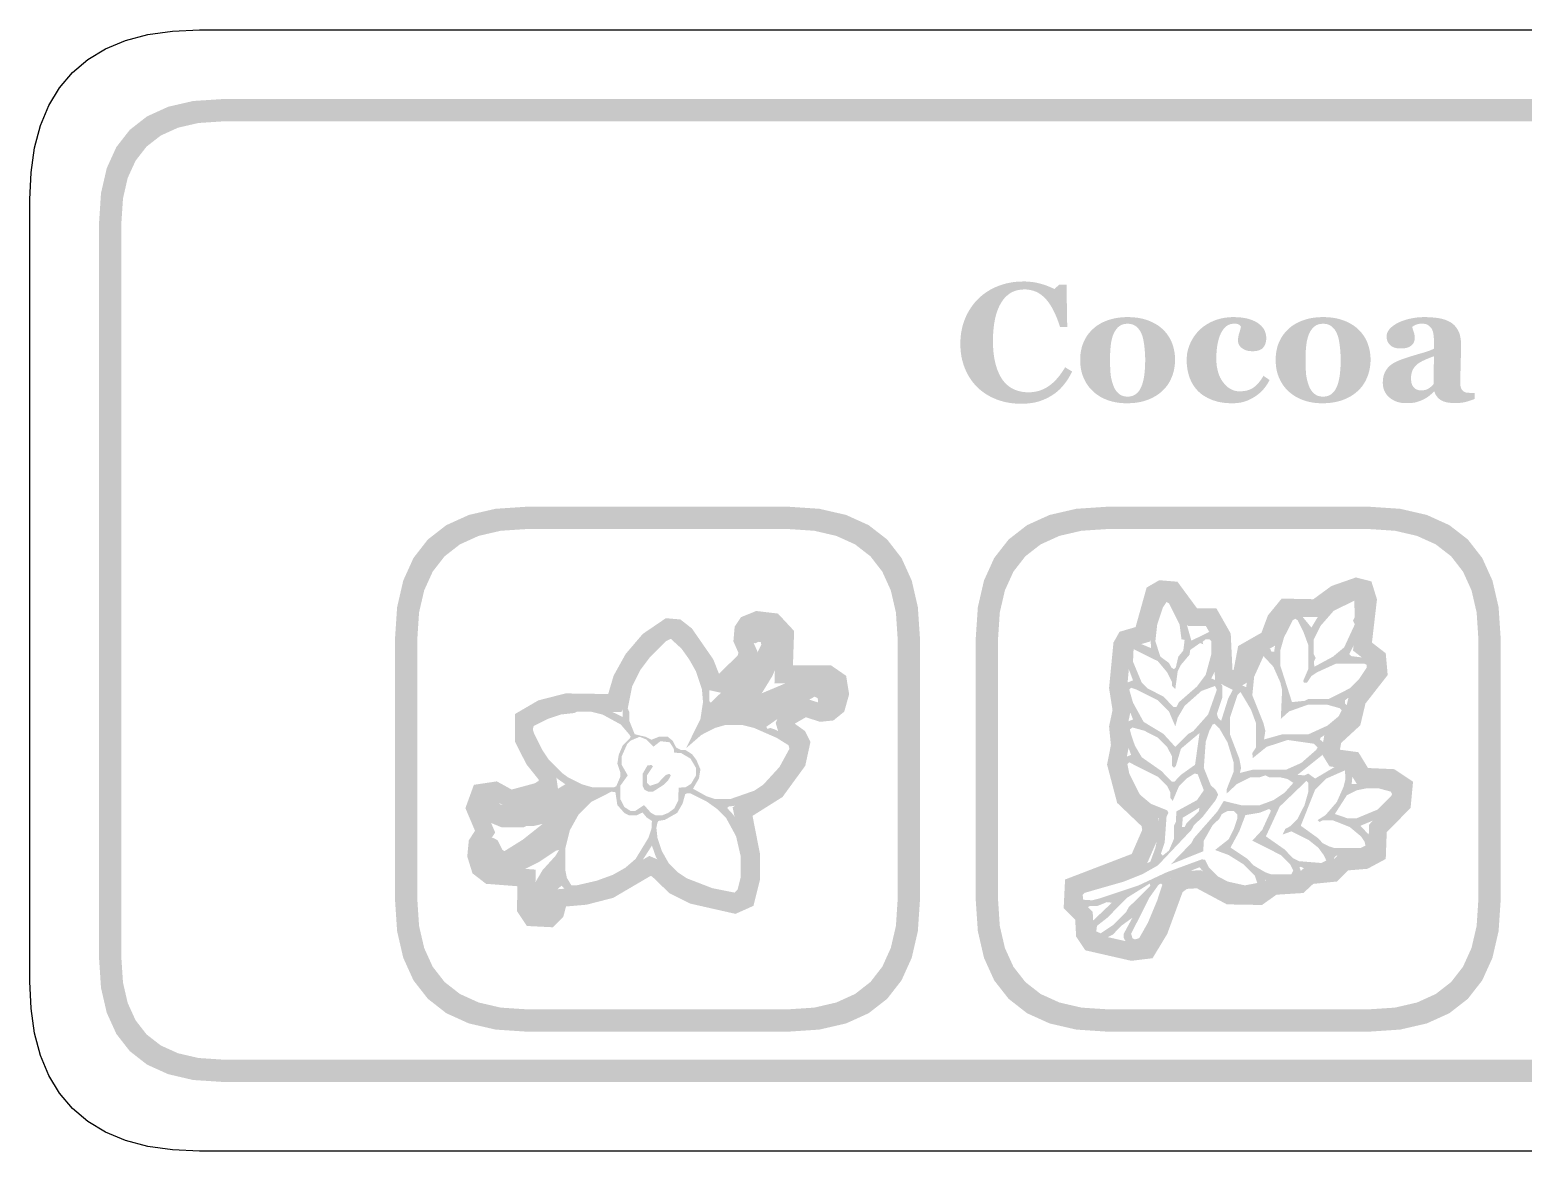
# Model space of a CAD drawing. Header units: millimetres. Extents: x 6 to 594, y 82 to 394.
# Drawn here: x 141.96 to 168.7, y 159.76 to 179.84 of the extents above; entities that cross this region are included whole.
import ezdxf

# ---------------------------------------------------------------- set-up
doc = ezdxf.new("R2010")
doc.units = ezdxf.units.MM
doc.layers.add('CUT', color=1, linetype='Continuous')
doc.layers.add('RASTER', color=7, linetype='Continuous')

msp = doc.modelspace()

# ---------------------------------------------------------------- hatches: boundary and pattern name
at = {"layer": 'RASTER'}
h = msp.add_hatch(color=7, dxfattribs=at)
h.paths.add_polyline_path([(143.2, 176.4), (143.234, 176.916), (143.337, 177.363), (143.509, 177.741), (143.75, 178.05), (144.059, 178.291), (144.438, 178.463), (144.884, 178.566), (145.4, 178.6), (202.6, 178.6), (203.116, 178.566), (203.563, 178.463), (203.941, 178.291), (204.25, 178.05), (204.491, 177.741), (204.663, 177.363), (204.766, 176.916), (204.8, 176.4), (204.8, 163.2), (204.766, 162.684), (204.663, 162.238), (204.491, 161.859), (204.25, 161.55), (203.941, 161.309), (203.563, 161.138), (203.116, 161.034), (202.6, 161), (145.4, 161), (144.884, 161.034), (144.438, 161.138), (144.059, 161.309), (143.75, 161.55), (143.509, 161.859), (143.337, 162.238), (143.234, 162.684), (143.2, 163.2)])
h.paths.add_polyline_path([(143.6, 176.4), (143.6, 163.2), (143.628, 162.778), (143.712, 162.413), (143.853, 162.103), (144.05, 161.85), (144.303, 161.653), (144.613, 161.513), (144.978, 161.428), (145.4, 161.4), (202.6, 161.4), (203.022, 161.428), (203.388, 161.513), (203.697, 161.653), (203.95, 161.85), (204.147, 162.103), (204.288, 162.413), (204.372, 162.778), (204.4, 163.2), (204.4, 176.4), (204.372, 176.822), (204.288, 177.188), (204.147, 177.497), (203.95, 177.75), (203.697, 177.947), (203.388, 178.088), (203.022, 178.172), (202.6, 178.2), (145.4, 178.2), (144.978, 178.172), (144.613, 178.088), (144.303, 177.947), (144.05, 177.75), (143.853, 177.497), (143.712, 177.188), (143.628, 176.822), (143.6, 176.4)])
for points in [[(159.71, 173.144), (159.654, 173.145), (159.598, 173.149), (159.543, 173.155), (159.489, 173.163), (159.436, 173.173), (159.384, 173.186), (159.333, 173.201), (159.283, 173.218), (159.234, 173.238), (159.186, 173.259), (159.141, 173.283), (159.096, 173.309), (159.054, 173.337), (159.013, 173.367), (158.973, 173.399), (158.936, 173.433), (158.9, 173.468), (158.867, 173.506), (158.835, 173.545), (158.806, 173.587), (158.778, 173.63), (158.753, 173.676), (158.729, 173.724), (158.707, 173.773), (158.687, 173.825), (158.671, 173.877), (158.656, 173.931), (158.644, 173.986), (158.635, 174.043), (158.629, 174.1), (158.625, 174.159), (158.624, 174.22), (158.625, 174.279), (158.629, 174.338), (158.635, 174.396), (158.645, 174.452), (158.656, 174.508), (158.671, 174.562), (158.688, 174.615), (158.708, 174.667), (158.73, 174.718), (158.754, 174.767), (158.781, 174.814), (158.809, 174.859), (158.84, 174.903), (158.872, 174.945), (158.907, 174.985), (158.944, 175.024), (158.983, 175.06), (159.023, 175.094), (159.065, 175.125), (159.109, 175.155), (159.155, 175.183), (159.202, 175.208), (159.252, 175.232), (159.303, 175.253), (159.356, 175.272), (159.41, 175.289), (159.464, 175.303), (159.52, 175.314), (159.577, 175.323), (159.634, 175.329), (159.692, 175.333), (159.751, 175.334), (159.794, 175.334), (159.836, 175.332), (159.877, 175.328), (159.917, 175.324), (159.956, 175.318), (159.993, 175.311), (160.03, 175.302), (160.066, 175.293), (160.101, 175.282), (160.135, 175.271), (160.167, 175.26), (160.198, 175.248), (160.227, 175.236), (160.255, 175.224), (160.281, 175.211), (160.307, 175.198), (160.397, 175.279), (160.525, 175.279), (160.538, 174.52), (160.409, 174.52), (160.381, 174.604), (160.352, 174.682), (160.321, 174.754), (160.288, 174.821), (160.255, 174.882), (160.22, 174.937), (160.183, 174.986), (160.146, 175.03), (160.106, 175.068), (160.064, 175.101), (160.021, 175.129), (159.975, 175.152), (159.927, 175.169), (159.877, 175.182), (159.825, 175.19), (159.771, 175.192), (159.704, 175.188), (159.641, 175.177), (159.583, 175.158), (159.528, 175.132), (159.478, 175.097), (159.432, 175.056), (159.39, 175.007), (159.352, 174.95), (159.318, 174.886), (159.289, 174.816), (159.264, 174.74), (159.244, 174.658), (159.228, 174.57), (159.217, 174.476), (159.21, 174.376), (159.208, 174.269), (159.209, 174.209), (159.211, 174.15), (159.215, 174.094), (159.22, 174.04), (159.227, 173.988), (159.236, 173.939), (159.246, 173.892), (159.257, 173.847), (159.27, 173.804), (159.283, 173.763), (159.298, 173.725), (159.314, 173.689), (159.33, 173.655), (159.348, 173.622), (159.366, 173.593), (159.385, 173.565), (159.407, 173.538), (159.43, 173.513), (159.453, 173.49), (159.478, 173.468), (159.503, 173.449), (159.53, 173.431), (159.557, 173.415), (159.586, 173.401), (159.615, 173.389), (159.645, 173.379), (159.676, 173.37), (159.708, 173.362), (159.74, 173.357), (159.774, 173.353), (159.808, 173.35), (159.842, 173.349), (159.893, 173.351), (159.942, 173.356), (159.99, 173.365), (160.036, 173.377), (160.081, 173.393), (160.125, 173.412), (160.167, 173.435), (160.208, 173.461), (160.247, 173.49), (160.286, 173.524), (160.324, 173.56), (160.361, 173.601), (160.397, 173.645), (160.432, 173.692), (160.467, 173.743), (160.5, 173.798), (160.626, 173.721), (160.61, 173.69), (160.593, 173.659), (160.576, 173.629), (160.559, 173.599), (160.54, 173.571), (160.522, 173.543), (160.502, 173.517), (160.482, 173.491), (160.462, 173.466), (160.441, 173.442), (160.418, 173.418), (160.396, 173.396), (160.372, 173.375), (160.348, 173.354), (160.322, 173.334), (160.296, 173.316), (160.267, 173.296), (160.237, 173.278), (160.206, 173.26), (160.175, 173.244), (160.142, 173.229), (160.109, 173.215), (160.075, 173.202), (160.041, 173.19), (160.005, 173.179), (159.968, 173.17), (159.929, 173.162), (159.888, 173.156), (159.846, 173.151), (159.803, 173.147), (159.757, 173.145), (159.71, 173.144)], [(163.494, 173.153), (163.444, 173.154), (163.395, 173.157), (163.348, 173.161), (163.302, 173.168), (163.258, 173.176), (163.215, 173.186), (163.174, 173.199), (163.135, 173.212), (163.096, 173.228), (163.06, 173.245), (163.025, 173.263), (162.992, 173.283), (162.961, 173.303), (162.931, 173.326), (162.904, 173.349), (162.877, 173.374), (162.853, 173.401), (162.83, 173.429), (162.809, 173.458), (162.789, 173.488), (162.771, 173.519), (162.755, 173.552), (162.74, 173.585), (162.727, 173.62), (162.715, 173.656), (162.705, 173.693), (162.696, 173.73), (162.689, 173.769), (162.684, 173.808), (162.68, 173.848), (162.678, 173.888), (162.677, 173.929), (162.678, 173.967), (162.681, 174.005), (162.685, 174.042), (162.692, 174.078), (162.701, 174.114), (162.711, 174.15), (162.723, 174.185), (162.738, 174.22), (162.753, 174.253), (162.771, 174.286), (162.789, 174.318), (162.809, 174.349), (162.83, 174.378), (162.853, 174.407), (162.877, 174.435), (162.902, 174.461), (162.93, 174.487), (162.959, 174.512), (162.99, 174.535), (163.022, 174.557), (163.056, 174.578), (163.092, 174.597), (163.129, 174.615), (163.168, 174.632), (163.208, 174.647), (163.25, 174.66), (163.292, 174.671), (163.335, 174.68), (163.38, 174.687), (163.425, 174.692), (163.472, 174.695), (163.519, 174.696), (163.585, 174.694), (163.647, 174.689), (163.705, 174.681), (163.76, 174.67), (163.812, 174.656), (163.86, 174.638), (163.904, 174.618), (163.945, 174.594), (163.982, 174.567), (164.014, 174.538), (164.041, 174.507), (164.063, 174.474), (164.08, 174.439), (164.092, 174.401), (164.1, 174.361), (164.102, 174.319), (164.101, 174.293), (164.099, 174.269), (164.094, 174.246), (164.088, 174.224), (164.08, 174.203), (164.071, 174.184), (164.059, 174.166), (164.046, 174.149), (164.031, 174.134), (164.014, 174.121), (163.993, 174.11), (163.971, 174.101), (163.945, 174.094), (163.918, 174.089), (163.887, 174.086), (163.854, 174.085), (163.828, 174.086), (163.802, 174.088), (163.777, 174.092), (163.754, 174.098), (163.731, 174.105), (163.71, 174.114), (163.69, 174.125), (163.671, 174.138), (163.653, 174.151), (163.638, 174.166), (163.626, 174.182), (163.615, 174.198), (163.607, 174.216), (163.601, 174.235), (163.598, 174.254), (163.597, 174.275), (163.597, 174.293), (163.598, 174.311), (163.6, 174.329), (163.603, 174.347), (163.606, 174.364), (163.61, 174.382), (163.615, 174.4), (163.62, 174.417), (163.626, 174.434), (163.631, 174.45), (163.635, 174.465), (163.639, 174.479), (163.642, 174.492), (163.645, 174.504), (163.647, 174.515), (163.648, 174.524), (163.644, 174.531), (163.639, 174.537), (163.635, 174.542), (163.63, 174.547), (163.624, 174.552), (163.619, 174.557), (163.613, 174.561), (163.607, 174.565), (163.6, 174.568), (163.593, 174.571), (163.584, 174.573), (163.575, 174.575), (163.565, 174.576), (163.554, 174.578), (163.542, 174.578), (163.529, 174.578), (163.513, 174.578), (163.497, 174.576), (163.482, 174.574), (163.466, 174.571), (163.451, 174.566), (163.437, 174.561), (163.423, 174.555), (163.409, 174.548), (163.396, 174.539), (163.383, 174.529), (163.37, 174.518), (163.357, 174.505), (163.344, 174.491), (163.332, 174.475), (163.32, 174.458), (163.308, 174.439), (163.297, 174.42), (163.287, 174.4), (163.277, 174.377), (163.267, 174.354), (163.258, 174.328), (163.25, 174.301), (163.243, 174.273), (163.236, 174.243), (163.229, 174.211), (163.224, 174.178), (163.219, 174.144), (163.215, 174.107), (163.212, 174.07), (163.21, 174.03), (163.209, 173.99), (163.208, 173.947), (163.21, 173.883), (163.216, 173.823), (163.226, 173.766), (163.239, 173.712), (163.256, 173.661), (163.277, 173.613), (163.302, 173.568), (163.331, 173.527), (163.362, 173.489), (163.395, 173.457), (163.429, 173.429), (163.465, 173.407), (163.502, 173.389), (163.541, 173.377), (163.581, 173.369), (163.623, 173.367), (163.663, 173.368), (163.7, 173.372), (163.736, 173.377), (163.769, 173.385), (163.8, 173.395), (163.829, 173.408), (163.857, 173.423), (163.882, 173.44), (163.905, 173.459), (163.928, 173.48), (163.951, 173.502), (163.972, 173.527), (163.993, 173.554), (164.014, 173.582), (164.033, 173.613), (164.052, 173.645), (164.162, 173.569), (164.15, 173.547), (164.138, 173.525), (164.126, 173.504), (164.112, 173.484), (164.098, 173.463), (164.084, 173.444), (164.069, 173.425), (164.054, 173.406), (164.038, 173.388), (164.021, 173.37), (164.003, 173.353), (163.984, 173.336), (163.965, 173.32), (163.945, 173.304), (163.924, 173.289), (163.903, 173.275), (163.88, 173.26), (163.857, 173.247), (163.833, 173.234), (163.81, 173.222), (163.786, 173.211), (163.763, 173.201), (163.739, 173.192), (163.715, 173.184), (163.691, 173.177), (163.666, 173.17), (163.64, 173.165), (163.612, 173.161), (163.584, 173.157), (163.555, 173.155), (163.525, 173.154), (163.494, 173.153)]]:
    msp.add_hatch(color=7, dxfattribs=at).paths.add_polyline_path(points)
h = msp.add_hatch(color=7, dxfattribs=at)
h.paths.add_polyline_path([(162.246, 174.48), (162.272, 174.454), (162.297, 174.427), (162.32, 174.399), (162.342, 174.369), (162.362, 174.338), (162.38, 174.306), (162.397, 174.273), (162.412, 174.239), (162.425, 174.203), (162.437, 174.167), (162.446, 174.13), (162.454, 174.092), (162.461, 174.054), (162.465, 174.014), (162.468, 173.975), (162.469, 173.934), (162.468, 173.894), (162.465, 173.854), (162.461, 173.815), (162.455, 173.776), (162.447, 173.738), (162.437, 173.7), (162.426, 173.663), (162.412, 173.627), (162.397, 173.592), (162.381, 173.557), (162.363, 173.525), (162.343, 173.493), (162.322, 173.463), (162.299, 173.434), (162.274, 173.406), (162.248, 173.38), (162.218, 173.354), (162.187, 173.328), (162.154, 173.305), (162.121, 173.283), (162.085, 173.263), (162.049, 173.244), (162.011, 173.227), (161.971, 173.212), (161.931, 173.198), (161.888, 173.186), (161.845, 173.176), (161.799, 173.168), (161.753, 173.161), (161.705, 173.157), (161.655, 173.154), (161.604, 173.153), (161.56, 173.154), (161.517, 173.156), (161.474, 173.16), (161.433, 173.166), (161.392, 173.173), (161.352, 173.182), (161.314, 173.192), (161.276, 173.204), (161.239, 173.218), (161.203, 173.233), (161.168, 173.25), (161.134, 173.268), (161.101, 173.289), (161.07, 173.31), (161.039, 173.333), (161.01, 173.358), (160.983, 173.383), (160.957, 173.41), (160.933, 173.438), (160.91, 173.468), (160.889, 173.499), (160.869, 173.531), (160.851, 173.565), (160.834, 173.601), (160.819, 173.637), (160.806, 173.675), (160.795, 173.714), (160.786, 173.754), (160.779, 173.794), (160.774, 173.836), (160.771, 173.879), (160.77, 173.924), (160.77, 173.967), (160.773, 174.009), (160.777, 174.05), (160.784, 174.09), (160.792, 174.128), (160.801, 174.165), (160.813, 174.202), (160.826, 174.236), (160.841, 174.27), (160.858, 174.303), (160.876, 174.335), (160.896, 174.366), (160.918, 174.396), (160.942, 174.425), (160.968, 174.453), (160.995, 174.48), (161.023, 174.505), (161.052, 174.529), (161.084, 174.551), (161.116, 174.571), (161.15, 174.59), (161.186, 174.608), (161.224, 174.624), (161.262, 174.639), (161.303, 174.652), (161.344, 174.664), (161.387, 174.674), (161.431, 174.682), (161.476, 174.688), (161.522, 174.692), (161.569, 174.695), (161.618, 174.696), (161.668, 174.695), (161.717, 174.692), (161.765, 174.688), (161.81, 174.682), (161.855, 174.674), (161.898, 174.664), (161.939, 174.652), (161.979, 174.639), (162.017, 174.624), (162.054, 174.608), (162.089, 174.59), (162.124, 174.571), (162.156, 174.551), (162.188, 174.529), (162.218, 174.505), (162.246, 174.48)])
h.paths.add_polyline_path([(161.871, 173.465), (161.879, 173.486), (161.886, 173.508), (161.893, 173.532), (161.899, 173.556), (161.905, 173.581), (161.91, 173.608), (161.915, 173.636), (161.919, 173.664), (161.922, 173.694), (161.925, 173.725), (161.928, 173.758), (161.93, 173.791), (161.932, 173.826), (161.933, 173.862), (161.934, 173.899), (161.934, 173.937), (161.934, 173.963), (161.933, 173.99), (161.932, 174.018), (161.93, 174.047), (161.928, 174.076), (161.926, 174.107), (161.923, 174.139), (161.919, 174.171), (161.916, 174.203), (161.911, 174.234), (161.906, 174.262), (161.901, 174.289), (161.895, 174.314), (161.889, 174.338), (161.883, 174.359), (161.875, 174.379), (161.866, 174.402), (161.856, 174.423), (161.845, 174.443), (161.834, 174.462), (161.821, 174.479), (161.808, 174.495), (161.793, 174.51), (161.778, 174.524), (161.762, 174.537), (161.745, 174.547), (161.727, 174.556), (161.708, 174.564), (161.687, 174.57), (161.666, 174.574), (161.644, 174.576), (161.621, 174.577), (161.595, 174.576), (161.571, 174.573), (161.548, 174.569), (161.527, 174.563), (161.507, 174.555), (161.488, 174.545), (161.471, 174.533), (161.454, 174.52), (161.439, 174.505), (161.425, 174.489), (161.412, 174.472), (161.399, 174.454), (161.388, 174.435), (161.377, 174.415), (161.367, 174.394), (161.358, 174.372), (161.351, 174.351), (161.344, 174.328), (161.338, 174.305), (161.332, 174.281), (161.327, 174.256), (161.323, 174.231), (161.319, 174.204), (161.316, 174.176), (161.313, 174.148), (161.311, 174.12), (161.309, 174.091), (161.307, 174.062), (161.306, 174.033), (161.305, 174.003), (161.304, 173.973), (161.304, 173.943), (161.304, 173.904), (161.305, 173.866), (161.306, 173.831), (161.307, 173.797), (161.308, 173.765), (161.31, 173.734), (161.312, 173.705), (161.314, 173.678), (161.317, 173.652), (161.321, 173.626), (161.326, 173.6), (161.332, 173.573), (161.339, 173.547), (161.346, 173.521), (161.355, 173.494), (161.364, 173.468), (161.373, 173.446), (161.383, 173.425), (161.394, 173.405), (161.405, 173.387), (161.418, 173.369), (161.431, 173.353), (161.446, 173.338), (161.461, 173.325), (161.477, 173.312), (161.495, 173.301), (161.513, 173.292), (161.532, 173.285), (161.553, 173.279), (161.574, 173.275), (161.597, 173.273), (161.621, 173.272), (161.642, 173.273), (161.663, 173.275), (161.683, 173.279), (161.702, 173.284), (161.721, 173.291), (161.738, 173.299), (161.755, 173.309), (161.771, 173.321), (161.787, 173.334), (161.801, 173.348), (161.815, 173.364), (161.828, 173.381), (161.84, 173.4), (161.851, 173.42), (161.862, 173.442), (161.871, 173.465)])
h = msp.add_hatch(color=7, dxfattribs=at)
h.paths.add_polyline_path([(165.747, 174.48), (165.773, 174.454), (165.798, 174.427), (165.821, 174.399), (165.843, 174.369), (165.863, 174.338), (165.881, 174.306), (165.898, 174.273), (165.913, 174.239), (165.926, 174.203), (165.938, 174.167), (165.947, 174.13), (165.955, 174.092), (165.962, 174.054), (165.966, 174.014), (165.969, 173.975), (165.97, 173.934), (165.969, 173.894), (165.966, 173.854), (165.962, 173.815), (165.956, 173.776), (165.948, 173.738), (165.938, 173.7), (165.927, 173.663), (165.913, 173.627), (165.898, 173.592), (165.882, 173.557), (165.864, 173.525), (165.844, 173.493), (165.823, 173.463), (165.799, 173.434), (165.775, 173.406), (165.749, 173.38), (165.719, 173.354), (165.688, 173.328), (165.655, 173.305), (165.622, 173.283), (165.586, 173.263), (165.55, 173.244), (165.512, 173.227), (165.472, 173.212), (165.432, 173.198), (165.389, 173.186), (165.346, 173.176), (165.3, 173.168), (165.254, 173.161), (165.206, 173.157), (165.156, 173.154), (165.105, 173.153), (165.061, 173.154), (165.018, 173.156), (164.975, 173.16), (164.934, 173.166), (164.893, 173.173), (164.853, 173.182), (164.815, 173.192), (164.777, 173.204), (164.74, 173.218), (164.704, 173.233), (164.669, 173.25), (164.635, 173.268), (164.602, 173.289), (164.571, 173.31), (164.54, 173.333), (164.511, 173.358), (164.484, 173.383), (164.458, 173.41), (164.434, 173.438), (164.411, 173.468), (164.39, 173.499), (164.37, 173.531), (164.352, 173.565), (164.335, 173.601), (164.32, 173.637), (164.307, 173.675), (164.296, 173.714), (164.287, 173.754), (164.28, 173.794), (164.275, 173.836), (164.272, 173.879), (164.271, 173.924), (164.271, 173.967), (164.274, 174.009), (164.278, 174.05), (164.285, 174.09), (164.293, 174.128), (164.302, 174.165), (164.314, 174.202), (164.327, 174.236), (164.342, 174.27), (164.359, 174.303), (164.377, 174.335), (164.397, 174.366), (164.419, 174.396), (164.443, 174.425), (164.469, 174.453), (164.496, 174.48), (164.524, 174.505), (164.553, 174.529), (164.584, 174.551), (164.617, 174.571), (164.651, 174.59), (164.687, 174.608), (164.724, 174.624), (164.763, 174.639), (164.804, 174.652), (164.845, 174.664), (164.888, 174.674), (164.932, 174.682), (164.977, 174.688), (165.023, 174.692), (165.07, 174.695), (165.119, 174.696), (165.169, 174.695), (165.218, 174.692), (165.266, 174.688), (165.311, 174.682), (165.356, 174.674), (165.399, 174.664), (165.44, 174.652), (165.48, 174.639), (165.518, 174.624), (165.555, 174.608), (165.59, 174.59), (165.625, 174.571), (165.657, 174.551), (165.689, 174.529), (165.719, 174.505), (165.747, 174.48)])
h.paths.add_polyline_path([(165.372, 173.465), (165.38, 173.486), (165.387, 173.508), (165.394, 173.532), (165.4, 173.556), (165.406, 173.581), (165.411, 173.608), (165.416, 173.636), (165.42, 173.664), (165.423, 173.694), (165.426, 173.725), (165.429, 173.758), (165.431, 173.791), (165.433, 173.826), (165.434, 173.862), (165.435, 173.899), (165.435, 173.937), (165.435, 173.963), (165.434, 173.99), (165.433, 174.018), (165.431, 174.047), (165.429, 174.076), (165.427, 174.107), (165.424, 174.139), (165.42, 174.171), (165.417, 174.203), (165.412, 174.234), (165.407, 174.262), (165.402, 174.289), (165.396, 174.314), (165.39, 174.338), (165.384, 174.359), (165.376, 174.379), (165.367, 174.402), (165.357, 174.423), (165.346, 174.443), (165.335, 174.462), (165.322, 174.479), (165.308, 174.495), (165.294, 174.51), (165.279, 174.524), (165.263, 174.537), (165.246, 174.547), (165.228, 174.556), (165.209, 174.564), (165.188, 174.57), (165.167, 174.574), (165.145, 174.576), (165.122, 174.577), (165.096, 174.576), (165.072, 174.573), (165.049, 174.569), (165.028, 174.563), (165.008, 174.555), (164.989, 174.545), (164.972, 174.533), (164.955, 174.52), (164.94, 174.505), (164.926, 174.489), (164.913, 174.472), (164.9, 174.454), (164.889, 174.435), (164.878, 174.415), (164.868, 174.394), (164.859, 174.372), (164.852, 174.351), (164.845, 174.328), (164.839, 174.305), (164.833, 174.281), (164.828, 174.256), (164.824, 174.231), (164.82, 174.204), (164.817, 174.176), (164.814, 174.148), (164.812, 174.12), (164.81, 174.091), (164.808, 174.062), (164.807, 174.033), (164.806, 174.003), (164.805, 173.973), (164.805, 173.943), (164.805, 173.904), (164.806, 173.866), (164.807, 173.831), (164.808, 173.797), (164.809, 173.765), (164.811, 173.734), (164.813, 173.705), (164.815, 173.678), (164.818, 173.652), (164.822, 173.626), (164.827, 173.6), (164.833, 173.573), (164.84, 173.547), (164.847, 173.521), (164.856, 173.494), (164.865, 173.468), (164.874, 173.446), (164.884, 173.425), (164.895, 173.405), (164.906, 173.387), (164.919, 173.369), (164.932, 173.353), (164.947, 173.338), (164.962, 173.325), (164.978, 173.312), (164.996, 173.301), (165.014, 173.292), (165.033, 173.285), (165.054, 173.279), (165.075, 173.275), (165.098, 173.273), (165.122, 173.272), (165.143, 173.273), (165.164, 173.275), (165.184, 173.279), (165.203, 173.284), (165.222, 173.291), (165.239, 173.299), (165.256, 173.309), (165.272, 173.321), (165.288, 173.334), (165.302, 173.348), (165.316, 173.364), (165.329, 173.381), (165.341, 173.4), (165.352, 173.42), (165.363, 173.442), (165.372, 173.465)])
h = msp.add_hatch(color=7, dxfattribs=at)
h.paths.add_polyline_path([(167.833, 173.231), (167.817, 173.224), (167.799, 173.217), (167.781, 173.211), (167.763, 173.204), (167.743, 173.198), (167.723, 173.191), (167.702, 173.185), (167.681, 173.179), (167.659, 173.174), (167.636, 173.169), (167.613, 173.165), (167.59, 173.162), (167.567, 173.159), (167.543, 173.158), (167.519, 173.156), (167.495, 173.156), (167.451, 173.157), (167.41, 173.159), (167.373, 173.164), (167.338, 173.169), (167.307, 173.177), (167.278, 173.186), (167.252, 173.197), (167.229, 173.21), (167.209, 173.224), (167.19, 173.239), (167.173, 173.256), (167.158, 173.275), (167.144, 173.294), (167.133, 173.316), (167.122, 173.338), (167.114, 173.363), (167.105, 173.363), (167.093, 173.35), (167.08, 173.339), (167.068, 173.327), (167.056, 173.316), (167.044, 173.306), (167.032, 173.296), (167.021, 173.287), (167.009, 173.278), (166.997, 173.269), (166.986, 173.261), (166.973, 173.253), (166.961, 173.245), (166.949, 173.238), (166.936, 173.231), (166.923, 173.224), (166.91, 173.218), (166.893, 173.21), (166.876, 173.203), (166.859, 173.196), (166.843, 173.19), (166.826, 173.184), (166.81, 173.179), (166.794, 173.174), (166.778, 173.17), (166.761, 173.166), (166.743, 173.163), (166.723, 173.161), (166.701, 173.158), (166.678, 173.157), (166.654, 173.156), (166.627, 173.155), (166.6, 173.155), (166.558, 173.156), (166.518, 173.161), (166.479, 173.169), (166.442, 173.18), (166.407, 173.194), (166.373, 173.211), (166.34, 173.231), (166.31, 173.255), (166.281, 173.281), (166.257, 173.309), (166.236, 173.339), (166.219, 173.372), (166.206, 173.406), (166.197, 173.442), (166.191, 173.48), (166.189, 173.521), (166.19, 173.544), (166.191, 173.567), (166.193, 173.588), (166.196, 173.609), (166.2, 173.629), (166.204, 173.648), (166.21, 173.666), (166.216, 173.683), (166.223, 173.699), (166.23, 173.715), (166.239, 173.73), (166.248, 173.745), (166.257, 173.76), (166.268, 173.774), (166.279, 173.788), (166.291, 173.801), (166.302, 173.812), (166.313, 173.823), (166.325, 173.833), (166.338, 173.843), (166.351, 173.853), (166.364, 173.862), (166.378, 173.87), (166.392, 173.878), (166.407, 173.886), (166.422, 173.893), (166.437, 173.901), (166.453, 173.908), (166.469, 173.915), (166.485, 173.922), (166.502, 173.929), (166.519, 173.935), (166.553, 173.947), (166.588, 173.96), (166.625, 173.972), (166.664, 173.985), (166.704, 173.997), (166.746, 174.01), (166.79, 174.023), (166.835, 174.036), (166.88, 174.049), (166.922, 174.061), (166.96, 174.073), (166.995, 174.085), (167.027, 174.096), (167.056, 174.108), (167.082, 174.118), (167.105, 174.129), (167.105, 174.269), (167.105, 174.279), (167.105, 174.289), (167.104, 174.3), (167.104, 174.312), (167.103, 174.324), (167.102, 174.337), (167.1, 174.351), (167.099, 174.366), (167.097, 174.381), (167.095, 174.395), (167.093, 174.408), (167.09, 174.421), (167.087, 174.434), (167.083, 174.445), (167.079, 174.457), (167.074, 174.467), (167.069, 174.479), (167.063, 174.49), (167.056, 174.5), (167.048, 174.51), (167.039, 174.52), (167.03, 174.529), (167.02, 174.538), (167.01, 174.546), (166.998, 174.554), (166.986, 174.56), (166.973, 174.566), (166.959, 174.57), (166.944, 174.574), (166.928, 174.576), (166.912, 174.578), (166.894, 174.578), (166.878, 174.578), (166.863, 174.577), (166.849, 174.576), (166.835, 174.574), (166.822, 174.571), (166.809, 174.568), (166.798, 174.564), (166.786, 174.56), (166.776, 174.556), (166.766, 174.551), (166.756, 174.546), (166.747, 174.542), (166.739, 174.537), (166.731, 174.532), (166.724, 174.528), (166.717, 174.523), (166.718, 174.515), (166.72, 174.506), (166.722, 174.496), (166.725, 174.486), (166.729, 174.474), (166.732, 174.462), (166.737, 174.448), (166.742, 174.433), (166.747, 174.418), (166.751, 174.404), (166.754, 174.389), (166.757, 174.374), (166.759, 174.36), (166.761, 174.346), (166.762, 174.332), (166.762, 174.318), (166.762, 174.311), (166.761, 174.304), (166.76, 174.297), (166.759, 174.29), (166.757, 174.282), (166.755, 174.273), (166.752, 174.265), (166.749, 174.255), (166.746, 174.246), (166.742, 174.238), (166.737, 174.23), (166.733, 174.222), (166.728, 174.215), (166.723, 174.208), (166.717, 174.202), (166.711, 174.196), (166.702, 174.189), (166.694, 174.182), (166.685, 174.176), (166.675, 174.17), (166.666, 174.165), (166.656, 174.16), (166.646, 174.155), (166.635, 174.151), (166.624, 174.147), (166.612, 174.144), (166.598, 174.141), (166.583, 174.139), (166.566, 174.137), (166.548, 174.136), (166.528, 174.135), (166.507, 174.135), (166.478, 174.135), (166.45, 174.138), (166.423, 174.143), (166.399, 174.149), (166.377, 174.158), (166.357, 174.168), (166.338, 174.18), (166.321, 174.194), (166.307, 174.209), (166.294, 174.226), (166.283, 174.243), (166.274, 174.262), (166.267, 174.282), (166.262, 174.303), (166.259, 174.325), (166.258, 174.348), (166.259, 174.369), (166.262, 174.388), (166.267, 174.408), (166.275, 174.426), (166.284, 174.444), (166.295, 174.462), (166.308, 174.479), (166.323, 174.496), (166.34, 174.512), (166.358, 174.527), (166.376, 174.541), (166.396, 174.555), (166.416, 174.568), (166.437, 174.581), (166.459, 174.592), (166.482, 174.603), (166.506, 174.614), (166.53, 174.624), (166.556, 174.633), (166.582, 174.642), (166.609, 174.651), (166.637, 174.658), (166.665, 174.665), (166.695, 174.671), (166.725, 174.677), (166.754, 174.682), (166.782, 174.686), (166.811, 174.69), (166.838, 174.692), (166.865, 174.694), (166.892, 174.695), (166.917, 174.696), (166.953, 174.695), (166.987, 174.695), (167.021, 174.693), (167.054, 174.691), (167.086, 174.689), (167.117, 174.686), (167.148, 174.683), (167.178, 174.679), (167.208, 174.674), (167.236, 174.668), (167.264, 174.661), (167.291, 174.653), (167.317, 174.644), (167.343, 174.633), (167.368, 174.622), (167.392, 174.609), (167.414, 174.596), (167.435, 174.581), (167.455, 174.564), (167.474, 174.546), (167.491, 174.527), (167.507, 174.506), (167.522, 174.484), (167.536, 174.46), (167.549, 174.435), (167.56, 174.408), (167.569, 174.379), (167.576, 174.348), (167.582, 174.316), (167.587, 174.281), (167.589, 174.245), (167.59, 174.206), (167.59, 174.164), (167.589, 174.12), (167.589, 174.074), (167.588, 174.025), (167.587, 173.975), (167.586, 173.923), (167.585, 173.87), (167.583, 173.814), (167.582, 173.759), (167.58, 173.71), (167.579, 173.665), (167.578, 173.626), (167.578, 173.591), (167.577, 173.561), (167.577, 173.535), (167.577, 173.515), (167.577, 173.499), (167.578, 173.484), (167.579, 173.469), (167.582, 173.456), (167.584, 173.443), (167.588, 173.432), (167.592, 173.421), (167.596, 173.411), (167.602, 173.402), (167.608, 173.393), (167.614, 173.385), (167.622, 173.378), (167.629, 173.371), (167.638, 173.365), (167.647, 173.359), (167.657, 173.354), (167.664, 173.351), (167.671, 173.349), (167.68, 173.346), (167.689, 173.344), (167.7, 173.343), (167.711, 173.342), (167.723, 173.341), (167.736, 173.34), (167.749, 173.339), (167.762, 173.339), (167.774, 173.339), (167.787, 173.338), (167.799, 173.338), (167.81, 173.338), (167.822, 173.338), (167.833, 173.338)])
h.paths.add_polyline_path([(167.105, 173.994), (167.084, 173.987), (167.064, 173.98), (167.044, 173.972), (167.023, 173.964), (167.003, 173.956), (166.983, 173.948), (166.963, 173.939), (166.942, 173.93), (166.923, 173.921), (166.904, 173.912), (166.886, 173.903), (166.869, 173.893), (166.853, 173.884), (166.838, 173.874), (166.824, 173.865), (166.811, 173.855), (166.797, 173.844), (166.785, 173.833), (166.773, 173.821), (166.762, 173.808), (166.752, 173.795), (166.742, 173.78), (166.734, 173.766), (166.726, 173.75), (166.718, 173.734), (166.712, 173.717), (166.707, 173.699), (166.703, 173.681), (166.699, 173.662), (166.697, 173.642), (166.695, 173.621), (166.695, 173.6), (166.696, 173.572), (166.698, 173.547), (166.702, 173.523), (166.708, 173.501), (166.715, 173.482), (166.724, 173.464), (166.735, 173.448), (166.747, 173.434), (166.76, 173.422), (166.774, 173.412), (166.789, 173.403), (166.805, 173.396), (166.821, 173.39), (166.838, 173.386), (166.856, 173.384), (166.875, 173.383), (166.895, 173.384), (166.913, 173.385), (166.931, 173.388), (166.948, 173.391), (166.965, 173.396), (166.98, 173.402), (166.994, 173.408), (167.008, 173.416), (167.02, 173.425), (167.033, 173.434), (167.045, 173.443), (167.056, 173.453), (167.068, 173.463), (167.079, 173.474), (167.089, 173.486), (167.099, 173.497)])
h = msp.add_hatch(color=7, dxfattribs=at)
h.paths.add_polyline_path([(148.5, 168.95), (148.537, 169.501), (148.647, 169.978), (148.83, 170.382), (149.087, 170.713), (149.418, 170.97), (149.822, 171.153), (150.299, 171.263), (150.85, 171.3), (155.55, 171.3), (156.101, 171.263), (156.578, 171.153), (156.982, 170.97), (157.313, 170.713), (157.57, 170.382), (157.753, 169.978), (157.863, 169.501), (157.9, 168.95), (157.9, 164.25), (157.863, 163.699), (157.753, 163.222), (157.57, 162.818), (157.313, 162.488), (156.982, 162.23), (156.578, 162.047), (156.101, 161.937), (155.55, 161.9), (150.85, 161.9), (150.299, 161.937), (149.822, 162.047), (149.418, 162.23), (149.088, 162.488), (148.83, 162.818), (148.647, 163.222), (148.537, 163.699), (148.5, 164.25)])
h.paths.add_polyline_path([(148.9, 168.95), (148.9, 164.25), (148.93, 163.793), (149.022, 163.397), (149.174, 163.062), (149.388, 162.788), (149.662, 162.574), (149.997, 162.422), (150.393, 162.33), (150.85, 162.3), (155.55, 162.3), (156.007, 162.33), (156.403, 162.422), (156.738, 162.574), (157.013, 162.788), (157.226, 163.062), (157.378, 163.397), (157.47, 163.793), (157.5, 164.25), (157.5, 168.95), (157.47, 169.407), (157.378, 169.803), (157.226, 170.138), (157.013, 170.413), (156.738, 170.626), (156.403, 170.778), (156.007, 170.87), (155.55, 170.9), (150.85, 170.9), (150.393, 170.87), (149.997, 170.778), (149.662, 170.626), (149.388, 170.413), (149.174, 170.138), (149.022, 169.803), (148.93, 169.407), (148.9, 168.95)])
h = msp.add_hatch(color=7, dxfattribs=at)
h.paths.add_polyline_path([(158.9, 168.95), (158.937, 169.501), (159.047, 169.978), (159.23, 170.382), (159.488, 170.713), (159.818, 170.97), (160.222, 171.153), (160.699, 171.263), (161.25, 171.3), (165.95, 171.3), (166.501, 171.263), (166.978, 171.153), (167.382, 170.97), (167.713, 170.713), (167.97, 170.382), (168.153, 169.978), (168.263, 169.501), (168.3, 168.95), (168.3, 164.25), (168.263, 163.699), (168.153, 163.222), (167.97, 162.818), (167.713, 162.488), (167.382, 162.23), (166.978, 162.047), (166.501, 161.937), (165.95, 161.9), (161.25, 161.9), (160.699, 161.937), (160.222, 162.047), (159.818, 162.23), (159.488, 162.488), (159.23, 162.818), (159.047, 163.222), (158.937, 163.699), (158.9, 164.25)])
h.paths.add_polyline_path([(159.3, 168.95), (159.3, 164.25), (159.33, 163.793), (159.422, 163.397), (159.574, 163.062), (159.788, 162.788), (160.062, 162.574), (160.397, 162.422), (160.793, 162.33), (161.25, 162.3), (165.95, 162.3), (166.407, 162.33), (166.803, 162.422), (167.138, 162.574), (167.413, 162.788), (167.626, 163.062), (167.778, 163.397), (167.87, 163.793), (167.9, 164.25), (167.9, 168.95), (167.87, 169.407), (167.778, 169.803), (167.626, 170.138), (167.413, 170.413), (167.138, 170.626), (166.803, 170.778), (166.407, 170.87), (165.95, 170.9), (161.25, 170.9), (160.793, 170.87), (160.397, 170.778), (160.062, 170.626), (159.788, 170.413), (159.574, 170.138), (159.422, 169.803), (159.33, 169.407), (159.3, 168.95)])
h = msp.add_hatch(color=7, dxfattribs=at)
h.paths.add_polyline_path([(165.708, 170.034), (165.985, 169.963), (166.085, 169.642), (165.995, 168.867), (166.242, 168.676), (166.277, 168.286), (165.879, 167.776), (165.786, 167.386), (165.443, 167.069), (165.423, 166.955), (165.427, 166.948), (165.752, 166.904), (165.924, 166.621), (166.394, 166.6), (166.731, 166.375), (166.687, 165.906), (166.26, 165.473), (166.242, 164.992), (165.915, 164.816), (165.57, 164.788), (165.371, 164.589), (164.943, 164.546), (164.767, 164.383), (164.285, 164.352), (164.025, 164.168), (163.397, 164.179), (162.859, 164.467), (162.681, 164.456), (162.604, 164.399), (162.328, 163.648), (162.066, 163.215), (161.687, 163.168), (160.863, 163.356), (160.697, 163.605), (160.681, 163.905), (160.474, 164.112), (160.499, 164.624), (161.693, 165.082), (161.881, 165.512), (161.87, 165.579), (161.432, 165.997), (161.251, 166.684), (161.32, 167.031), (161.287, 167.366), (161.349, 167.658), (161.287, 168.053), (161.366, 168.868), (161.475, 169.061), (161.762, 169.145), (161.96, 169.853), (162.186, 169.984), (162.512, 169.957), (162.861, 169.483), (163.208, 169.483), (163.466, 169.028), (163.497, 168.382), (163.51, 168.375), (163.518, 168.38), (163.599, 168.805), (164.016, 169.043), (164.132, 169.354), (164.378, 169.655), (164.946, 169.644), (165.269, 169.88)])
h.paths.add_polyline_path([(165.722, 169.7), (165.42, 169.594), (165.048, 169.322), (164.528, 169.332), (164.414, 169.192), (164.276, 168.822), (163.885, 168.6), (163.806, 168.183), (163.527, 168.008), (163.186, 168.181), (163.15, 168.937), (163.021, 169.163), (162.7, 169.163), (162.341, 169.65), (162.26, 169.657), (162.233, 169.641), (162.023, 168.887), (161.689, 168.79), (161.678, 168.77), (161.61, 168.063), (161.675, 167.649), (161.61, 167.348), (161.644, 167.015), (161.579, 166.694), (161.719, 166.166), (162.169, 165.736), (162.212, 165.469), (161.932, 164.831), (160.809, 164.4), (160.801, 164.238), (160.994, 164.045), (161.012, 163.71), (161.059, 163.639), (161.704, 163.493), (161.873, 163.513), (162.038, 163.787), (162.336, 164.599), (162.567, 164.769), (162.929, 164.792), (163.48, 164.498), (163.926, 164.49), (164.174, 164.666), (164.633, 164.695), (164.804, 164.853), (165.225, 164.896), (165.427, 165.098), (165.822, 165.13), (165.929, 165.187), (165.945, 165.609), (166.379, 166.05), (166.395, 166.215), (166.291, 166.284), (165.74, 166.309), (165.558, 166.607), (165.235, 166.651), (165.086, 166.89), (165.146, 167.231), (165.497, 167.555), (165.584, 167.919), (165.947, 168.383), (165.936, 168.508), (165.656, 168.724), (165.759, 169.612), (165.732, 169.698), (165.722, 169.7)])
h = msp.add_hatch(color=7, dxfattribs=at)
h.paths.add_polyline_path([(162.26, 169.75), (162.393, 169.704), (162.527, 169.537), (162.65, 169.293), (162.761, 168.902), (163.084, 169.059), (163.161, 169.036), (163.218, 168.959), (163.218, 168.792), (163.251, 168.692), (163.185, 168.358), (163.118, 168.225), (163.261, 168.168), (163.318, 168.091), (163.318, 167.891), (163.218, 167.59), (163.241, 167.514), (163.295, 167.467), (163.418, 167.857), (163.508, 168.034), (163.619, 168.125), (163.742, 168.068), (163.785, 168.358), (163.852, 168.559), (163.976, 168.769), (164.086, 168.792), (164.176, 168.749), (164.196, 168.702), (164.243, 168.702), (164.286, 168.993), (164.51, 169.403), (164.62, 169.46), (164.663, 169.437), (164.911, 169.136), (165.011, 169.303), (165.278, 169.57), (165.488, 169.694), (165.722, 169.76), (165.765, 169.737), (165.822, 169.66), (165.822, 169.293), (165.722, 168.926), (165.588, 168.659), (165.622, 168.625), (165.889, 168.592), (165.999, 168.535), (166.022, 168.392), (165.932, 168.215), (165.845, 168.135), (165.799, 168.048), (165.511, 167.834), (165.511, 167.781), (165.588, 167.691), (165.531, 167.514), (165.365, 167.347), (165.077, 167.166), (165.064, 167.133), (165.154, 167.056), (165.154, 166.956), (165.097, 166.846), (164.663, 166.499), (164.787, 166.489), (164.854, 166.522), (164.977, 166.432), (165.355, 166.656), (165.555, 166.689), (165.655, 166.589), (165.632, 166.332), (166.289, 166.355), (166.466, 166.265), (166.49, 166.121), (166.433, 166.011), (166.166, 165.744), (165.789, 165.587), (165.965, 165.397), (166.022, 165.287), (165.999, 165.143), (165.922, 165.087), (165.789, 165.053), (165.355, 165.053), (165.321, 165.02), (165.298, 164.876), (165.221, 164.819), (164.787, 164.819), (164.72, 164.853), (164.697, 164.843), (164.72, 164.786), (164.697, 164.643), (164.553, 164.586), (164.086, 164.619), (164.043, 164.462), (163.952, 164.419), (163.518, 164.419), (163.385, 164.452), (163.141, 164.576), (162.907, 164.843), (162.393, 164.643), (162.216, 164.085), (161.993, 163.574), (161.926, 163.474), (161.816, 163.417), (161.716, 163.417), (161.605, 163.474), (161.549, 163.584), (161.549, 163.651), (161.706, 163.941), (161.505, 163.795), (161.358, 163.641), (161.181, 163.551), (161.081, 163.551), (160.991, 163.594), (160.948, 163.684), (160.971, 163.861), (161.338, 164.209), (161.248, 164.219), (161.081, 164.152), (160.948, 164.152), (160.881, 164.118), (160.737, 164.209), (160.714, 164.419), (160.737, 164.462), (160.848, 164.519), (161.549, 164.719), (162.026, 164.943), (162.116, 165.187), (162.183, 165.521), (162.183, 165.721), (161.939, 165.844), (161.739, 166.045), (161.582, 166.322), (161.515, 166.555), (161.539, 166.799), (161.682, 166.856), (161.549, 167.223), (161.549, 167.39), (161.572, 167.434), (161.716, 167.49), (161.549, 167.924), (161.549, 168.091), (161.572, 168.135), (161.716, 168.191), (161.615, 168.458), (161.592, 168.702), (161.615, 168.792), (161.682, 168.859), (161.816, 168.859), (162.039, 168.769), (162.016, 169.193), (162.083, 169.46), (162.206, 169.704)])
h.paths.add_polyline_path([(165.678, 169.617), (165.311, 169.437), (165.077, 169.17), (164.954, 168.926), (164.954, 168.659), (164.987, 168.592), (164.954, 168.525), (164.964, 168.435), (165.298, 168.615), (165.498, 168.782), (165.688, 169.193), (165.655, 169.26), (165.688, 169.326)])
h.paths.add_polyline_path([(162.317, 169.594), (162.25, 169.493), (162.15, 169.193), (162.116, 168.892), (162.206, 168.615), (162.36, 168.502), (162.407, 168.415), (162.45, 168.392), (162.483, 168.425), (162.527, 168.615), (162.617, 168.725), (162.64, 168.916), (162.584, 168.926), (162.55, 169.193), (162.36, 169.57)])
h.paths.add_polyline_path([(164.62, 169.293), (164.577, 169.27), (164.42, 168.959), (164.353, 168.725), (164.353, 168.458), (164.563, 167.801), (164.787, 167.824), (164.854, 167.857), (165.221, 167.857), (165.598, 168.048), (165.765, 168.215), (165.899, 168.415), (165.899, 168.468), (165.855, 168.492), (165.355, 168.492), (165.011, 168.335), (164.911, 168.268), (164.83, 168.148), (164.777, 168.148), (164.764, 168.181), (164.854, 168.392), (164.854, 168.826), (164.764, 169.069), (164.663, 169.27)])
h.paths.add_polyline_path([(163.018, 168.926), (162.961, 168.882), (162.974, 168.836), (162.917, 168.859), (162.741, 168.736), (162.727, 168.649), (162.574, 168.468), (162.517, 168.358), (162.473, 168.034), (162.417, 168.091), (162.417, 168.158), (162.327, 168.335), (162.16, 168.535), (161.726, 168.749), (161.716, 168.525), (161.873, 168.148), (161.973, 168.048), (162.26, 167.901), (162.44, 167.714), (162.493, 167.714), (162.54, 167.801), (162.861, 168.081), (163.018, 168.291), (163.118, 168.659), (163.118, 168.892), (163.084, 168.926)])
h.paths.add_polyline_path([(164.053, 168.625), (163.886, 168.258), (163.852, 167.924), (164.053, 167.423), (164.086, 167.29), (164.063, 167.133), (164.386, 167.223), (164.854, 167.223), (165.198, 167.38), (165.398, 167.547), (165.455, 167.657), (165.421, 167.691), (165.188, 167.757), (164.854, 167.757), (164.51, 167.634), (164.363, 167.5), (164.386, 168.024), (164.353, 168.158), (164.229, 168.435)])
h.paths.add_polyline_path([(163.185, 168.091), (162.941, 168.001), (162.64, 167.734), (162.517, 167.524), (162.473, 167.367), (162.36, 167.634), (162.16, 167.834), (161.782, 168.024), (161.682, 168.058), (161.649, 168.024), (161.716, 167.791), (161.906, 167.447), (162.26, 167.233), (162.473, 167), (162.707, 167.233), (162.794, 167.28), (163.061, 167.58), (163.218, 168.024)])
h.paths.add_polyline_path([(163.642, 167.981), (163.585, 167.924), (163.452, 167.524), (163.452, 167.223), (163.619, 166.789), (163.652, 166.622), (163.629, 166.532), (163.852, 166.589), (164.453, 166.589), (164.73, 166.712), (164.997, 166.946), (165.021, 166.989), (164.954, 167.056), (164.487, 167.123), (164.109, 167), (163.862, 166.799), (163.852, 166.889), (163.919, 166.989), (163.919, 167.423), (163.829, 167.667)])
h.paths.add_polyline_path([(163.175, 167.413), (163.141, 167.4), (163.084, 167.29), (163.018, 167.09), (162.984, 166.622), (163.108, 166.312), (163.195, 166.232), (163.241, 166.145), (163.195, 166.045), (162.961, 165.744), (162.807, 165.597), (162.761, 165.511), (162.16, 164.876), (161.883, 164.719), (161.549, 164.586), (160.848, 164.385), (160.814, 164.352), (160.824, 164.262), (160.981, 164.252), (161.115, 164.285), (161.816, 164.519), (162.317, 164.753), (162.951, 164.986), (163.008, 164.976), (163.074, 164.843), (163.241, 164.676), (163.418, 164.586), (163.719, 164.519), (163.942, 164.562), (163.896, 164.696), (163.695, 164.896), (163.428, 165.063), (163.185, 165.153), (163.428, 165.344), (163.518, 165.521), (163.585, 165.721), (163.585, 165.788), (163.518, 165.854), (163.418, 165.854), (163.308, 165.798), (163.261, 165.711), (163.141, 165.597), (162.984, 165.32), (162.974, 165.13), (162.393, 164.896), (162.761, 165.277), (162.807, 165.364), (163.228, 165.844), (163.341, 166.031), (163.652, 165.955), (163.986, 165.955), (164.229, 166.045), (164.43, 166.178), (164.587, 166.355), (164.487, 166.422), (164.353, 166.455), (164.153, 166.455), (164.086, 166.489), (163.986, 166.455), (163.819, 166.455), (163.575, 166.332), (163.395, 166.165), (163.395, 166.245), (163.518, 166.555), (163.518, 166.722), (163.408, 167.08), (163.261, 167.333)])
h.paths.add_polyline_path([(161.706, 167.347), (161.659, 167.313), (161.682, 167.223), (161.749, 167.023), (161.873, 166.813), (162.226, 166.566), (162.407, 166.379), (162.46, 166.379), (162.574, 166.499), (162.827, 166.679), (162.907, 167.247), (162.574, 166.966), (162.483, 166.656), (162.45, 166.622), (162.417, 166.656), (162.417, 166.823), (162.327, 167), (162.16, 167.166), (161.916, 167.29)])
h.paths.add_polyline_path([(161.649, 166.722), (161.615, 166.689), (161.649, 166.522), (161.839, 166.145), (162.039, 165.978), (162.327, 165.864), (162.35, 165.821), (162.317, 165.754), (162.283, 165.287), (162.216, 165.087), (162.25, 165.053), (162.36, 165.143), (162.45, 165.354), (162.45, 165.587), (162.483, 165.654), (162.493, 165.844), (162.861, 166.045), (162.984, 166.222), (162.874, 166.512), (162.817, 166.522), (162.674, 166.432), (162.54, 166.298), (162.427, 166.031), (162.383, 166.088), (162.383, 166.188), (162.327, 166.298), (162.16, 166.465)])
h.paths.add_polyline_path([(165.511, 166.579), (165.178, 166.432), (164.977, 166.232), (164.72, 165.587), (165.031, 165.364), (165.111, 165.277), (165.221, 165.22), (165.321, 165.187), (165.789, 165.187), (165.879, 165.23), (165.865, 165.297), (165.799, 165.397), (165.598, 165.564), (165.288, 165.687), (165.121, 165.687), (165.054, 165.654), (165.021, 165.687), (165.164, 165.778), (165.365, 166.011), (165.488, 166.288), (165.521, 166.422)])
h.paths.add_polyline_path([(164.82, 166.389), (164.343, 165.931), (164.096, 165.397), (164.43, 165.163), (164.577, 165.01), (164.687, 164.953), (165.087, 164.92), (165.178, 164.963), (165.131, 165.063), (165.031, 165.197), (164.864, 165.33), (164.553, 165.487), (164.396, 165.43), (164.443, 165.531), (164.53, 165.577), (164.663, 165.711), (164.787, 165.955), (164.854, 166.188), (164.854, 166.355)])
h.paths.add_polyline_path([(165.889, 166.255), (165.722, 166.222), (165.545, 166.132), (165.331, 165.798), (165.555, 165.721), (165.722, 165.721), (166.099, 165.878), (166.333, 166.111), (166.356, 166.155), (166.333, 166.198), (166.122, 166.255)])
h.paths.add_polyline_path([(162.907, 165.911), (162.607, 165.731), (162.594, 165.564), (162.64, 165.564), (162.674, 165.631), (162.894, 165.844)])
h.paths.add_polyline_path([(164.153, 165.888), (163.986, 165.821), (163.729, 165.778), (163.619, 165.487), (163.462, 165.197), (163.762, 164.996), (163.876, 164.876), (164.086, 164.753), (164.186, 164.719), (164.553, 164.719), (164.587, 164.786), (164.53, 164.896), (164.363, 165.063), (163.852, 165.32), (164.029, 165.511), (164.186, 165.854)])
h.paths.add_polyline_path([(162.016, 164.552), (161.605, 164.295), (161.258, 163.941), (161.071, 163.795), (161.058, 163.694), (161.138, 163.661), (161.358, 163.808), (161.592, 164.042), (161.639, 164.128), (162.026, 164.509)])
h.paths.add_polyline_path([(162.216, 164.552), (162.173, 164.529), (162.006, 164.295), (161.682, 163.651), (161.706, 163.574), (161.749, 163.551), (161.826, 163.574), (161.983, 163.851), (162.15, 164.252), (162.24, 164.529)])
h = msp.add_hatch(color=7, dxfattribs=at)
h.paths.add_polyline_path([(154.968, 169.433), (155.357, 169.387), (155.647, 169.075), (155.626, 168.459), (156.308, 168.459), (156.578, 168.273), (156.632, 167.942), (156.545, 167.631), (156.351, 167.473), (156.111, 167.448), (155.857, 167.53), (155.661, 167.417), (155.657, 167.407), (155.654, 167.417), (155.844, 167.282), (155.94, 167.09), (155.846, 166.661), (155.439, 166.102), (154.902, 165.764), (155.033, 165.096), (155.033, 164.609), (154.919, 164.153), (154.597, 164.009), (153.79, 164.192), (153.414, 164.379), (153.106, 164.676), (153.077, 164.689), (152.407, 164.296), (151.928, 164.173), (151.562, 164.141), (151.513, 163.956), (151.326, 163.769), (150.861, 163.792), (150.682, 164.061), (150.693, 164.504), (150.13, 164.547), (149.887, 164.735), (149.793, 165.037), (149.821, 165.326), (149.932, 165.497), (149.76, 165.903), (149.912, 166.32), (150.323, 166.382), (150.588, 166.235), (151.004, 166.348), (151.075, 166.393), (151.071, 166.415), (150.852, 166.689), (150.649, 167.092), (150.649, 167.589), (151.066, 167.832), (151.553, 167.957), (152.317, 167.946), (152.415, 168.277), (152.631, 168.665), (152.937, 169.023), (153.35, 169.304), (153.611, 169.281), (153.816, 169.12), (154.199, 168.567), (154.303, 168.304), (154.299, 168.305), (154.636, 168.637), (154.65, 168.684), (154.559, 168.889), (154.582, 169.152), (154.695, 169.322)])
h.paths.add_polyline_path([(155.012, 169.106), (154.907, 169.063), (154.893, 169.042), (154.885, 168.943), (154.99, 168.707), (154.919, 168.467), (154.4, 167.954), (154.067, 168.029), (153.915, 168.415), (153.58, 168.898), (153.488, 168.971), (153.436, 168.975), (153.152, 168.783), (152.895, 168.481), (152.712, 168.152), (152.555, 167.622), (151.591, 167.637), (151.189, 167.533), (150.969, 167.405), (150.969, 167.168), (151.122, 166.863), (151.376, 166.547), (151.42, 166.235), (151.135, 166.051), (150.546, 165.893), (150.263, 166.049), (150.148, 166.032), (150.104, 165.911), (150.293, 165.466), (150.132, 165.218), (150.118, 165.07), (150.163, 164.926), (150.25, 164.859), (151.02, 164.801), (151.005, 164.154), (151.038, 164.104), (151.201, 164.096), (151.226, 164.121), (151.31, 164.441), (151.874, 164.489), (152.284, 164.595), (153.054, 165.047), (153.286, 164.947), (153.6, 164.644), (153.898, 164.496), (154.564, 164.345), (154.646, 164.381), (154.713, 164.648), (154.713, 165.065), (154.546, 165.918), (155.216, 166.34), (155.548, 166.795), (155.603, 167.048), (155.593, 167.068), (155.379, 167.22), (155.317, 167.427), (155.409, 167.64), (155.819, 167.878), (156.145, 167.773), (156.223, 167.781), (156.264, 167.814), (156.304, 167.96), (156.284, 168.087), (156.208, 168.139), (155.295, 168.139), (155.322, 168.954), (155.203, 169.083), (155.012, 169.106)])
h = msp.add_hatch(color=7, dxfattribs=at)
h.paths.add_polyline_path([(155.014, 169.193), (155.166, 169.201), (155.253, 169.155), (155.36, 169.076), (155.431, 168.935), (155.431, 168.695), (155.405, 168.589), (155.253, 168.262), (155.067, 167.959), (155.617, 168.19), (155.963, 168.27), (156.176, 168.244), (156.316, 168.172), (156.37, 168.119), (156.415, 168.004), (156.354, 167.8), (156.263, 167.704), (156.229, 167.685), (156.088, 167.704), (156.069, 167.871), (156.016, 167.898), (155.663, 167.72), (155.147, 167.358), (155.173, 167.321), (155.219, 167.34), (155.298, 167.313), (155.546, 167.188), (155.679, 167.082), (155.697, 166.968), (155.644, 166.835), (155.546, 166.641), (155.413, 166.455), (155.147, 166.189), (154.9, 166.037), (154.687, 165.958), (154.474, 165.931), (154.448, 165.904), (154.562, 165.78), (154.687, 165.532), (154.793, 165.107), (154.793, 164.602), (154.695, 164.302), (154.607, 164.256), (154.395, 164.283), (153.836, 164.442), (153.589, 164.567), (153.27, 164.86), (153.172, 165.027), (153.1, 165.232), (152.861, 164.86), (152.595, 164.674), (152.295, 164.522), (151.763, 164.389), (151.604, 164.389), (151.479, 164.514), (151.356, 164.397), (151.285, 164.283), (151.311, 164.177), (151.293, 164.062), (151.152, 163.964), (151.011, 164.009), (150.913, 164.15), (150.913, 164.336), (150.966, 164.496), (151.144, 164.796), (151.372, 165.046), (151.436, 165.152), (151.383, 165.142), (151.08, 164.94), (150.833, 164.815), (150.567, 164.735), (150.328, 164.735), (150.16, 164.807), (150.054, 164.94), (150.009, 165.08), (150.054, 165.248), (150.097, 165.312), (150.168, 165.346), (150.248, 165.373), (150.336, 165.328), (150.426, 165.152), (150.461, 165.134), (150.788, 165.338), (151.144, 165.62), (150.992, 165.585), (150.859, 165.585), (150.806, 165.559), (150.408, 165.559), (150.107, 165.684), (150.009, 165.851), (150.009, 165.984), (150.054, 166.072), (150.134, 166.152), (150.221, 166.17), (150.309, 166.125), (150.373, 165.976), (150.408, 165.958), (150.54, 165.958), (150.939, 166.064), (151.418, 166.25), (151.55, 166.33), (151.41, 166.428), (151.197, 166.641), (151.064, 166.827), (150.966, 166.994), (150.859, 167.26), (150.878, 167.428), (151.011, 167.534), (151.178, 167.606), (151.418, 167.685), (151.683, 167.739), (152.056, 167.739), (152.321, 167.659), (152.579, 167.534), (152.561, 167.898), (152.64, 168.164), (152.765, 168.411), (152.872, 168.571), (153.164, 168.89), (153.438, 169.068), (153.552, 169.022), (153.658, 168.916), (153.924, 168.544), (154.102, 168.137), (154.129, 168.031), (154.129, 167.818), (154.155, 167.792), (154.775, 168.395), (154.987, 168.688), (155.059, 168.828), (155.051, 168.874), (155.006, 168.882), (154.953, 168.855), (154.839, 168.874), (154.793, 168.935), (154.793, 169.014), (154.865, 169.129)])
h.paths.add_polyline_path([(153.438, 168.935), (153.35, 168.89), (153.058, 168.597), (152.898, 168.384), (152.747, 168.084), (152.667, 167.685), (152.693, 167.632), (152.693, 167.473), (152.792, 167.226), (152.986, 167.18), (153.092, 167.127), (153.225, 167.18), (153.385, 167.18), (153.472, 167.109), (153.536, 166.986), (153.624, 166.941), (153.704, 166.941), (153.818, 166.869), (153.898, 166.763), (153.969, 166.596), (153.943, 166.436), (153.836, 166.25), (154.076, 166.117), (154.235, 166.064), (154.501, 166.064), (154.934, 166.215), (155.094, 166.322), (155.386, 166.641), (155.564, 166.968), (155.546, 167.029), (155.333, 167.162), (154.926, 167.34), (154.714, 167.393), (154.421, 167.393), (154.235, 167.34), (153.988, 167.215), (153.712, 166.976), (153.969, 167.499), (154.015, 167.8), (153.996, 168.031), (153.89, 168.35), (153.765, 168.571), (153.632, 168.757)])
h.paths.add_polyline_path([(151.763, 167.632), (151.71, 167.606), (151.471, 167.579), (151.232, 167.499), (150.984, 167.374), (150.966, 167.313), (150.992, 167.234), (151.144, 166.933), (151.25, 166.774), (151.489, 166.534), (151.596, 166.455), (151.843, 166.33), (152.029, 166.277), (152.428, 166.277), (152.462, 166.295), (152.534, 166.463), (152.534, 166.542), (152.481, 166.702), (152.507, 166.861), (152.579, 167.029), (152.701, 167.146), (152.72, 167.18), (152.701, 167.215), (152.542, 167.401), (152.215, 167.579), (152.002, 167.632)])
h.paths.add_polyline_path([(152.88, 167.18), (152.712, 167.109), (152.659, 167.055), (152.561, 166.835), (152.561, 166.675), (152.667, 166.489), (152.534, 166.303), (152.534, 166.064), (152.606, 165.923), (152.72, 165.851), (152.8, 165.851), (152.959, 165.958), (153.084, 165.817), (153.172, 165.772), (153.278, 165.772), (153.393, 165.817), (153.499, 165.896), (153.571, 166.037), (153.579, 166.269), (153.704, 166.277), (153.802, 166.338), (153.89, 166.489), (153.89, 166.622), (153.791, 166.79), (153.624, 166.888), (153.499, 166.896), (153.491, 166.968), (153.419, 167.082), (153.252, 167.101), (153.127, 167.002), (152.994, 167.135)])
h.paths.add_polyline_path([(153.02, 166.667), (153.092, 166.675), (153.119, 166.649), (153.012, 166.489), (153.012, 166.356), (153.066, 166.303), (153.206, 166.348), (153.35, 166.497), (153.411, 166.516), (153.438, 166.489), (153.393, 166.402), (153.313, 166.322), (153.119, 166.197), (153.039, 166.197), (152.967, 166.231), (152.933, 166.303), (152.933, 166.516)])
h.paths.add_polyline_path([(152.375, 166.197), (152.021, 166.019), (151.782, 165.78), (151.63, 165.506), (151.55, 165.187), (151.55, 164.788), (151.577, 164.655), (151.657, 164.522), (151.763, 164.522), (152.109, 164.602), (152.401, 164.708), (152.622, 164.833), (152.808, 164.993), (153.039, 165.373), (153.092, 165.532), (153.1, 165.673), (153.004, 165.737), (152.933, 165.825), (152.826, 165.772), (152.693, 165.772), (152.606, 165.817), (152.481, 165.958), (152.446, 166.189)])
h.paths.add_polyline_path([(153.73, 166.17), (153.696, 166.152), (153.65, 165.984), (153.552, 165.817), (153.331, 165.692), (153.217, 165.673), (153.199, 165.639), (153.18, 165.551), (153.199, 165.373), (153.278, 165.134), (153.403, 164.913), (153.563, 164.753), (153.722, 164.647), (154.182, 164.469), (154.581, 164.389), (154.634, 164.442), (154.687, 164.655), (154.687, 165.054), (154.607, 165.399), (154.429, 165.726), (154.27, 165.886), (154.084, 166.019), (153.783, 166.17)])

# ---------------------------------------------------------------- linework, layer by layer
at = {"layer": 'CUT'}
msp.add_lwpolyline([(203.001, 159.76), (144.999, 159.76), (144.517, 159.781), (144.075, 159.844), (143.675, 159.949), (143.315, 160.097), (142.997, 160.288), (142.722, 160.522), (142.488, 160.797), (142.297, 161.115), (142.149, 161.475), (142.044, 161.875), (141.981, 162.317), (141.96, 162.799), (141.96, 176.801), (141.981, 177.283), (142.044, 177.725), (142.149, 178.125), (142.297, 178.485), (142.488, 178.803), (142.722, 179.078), (142.997, 179.312), (143.315, 179.503), (143.675, 179.651), (144.075, 179.756), (144.517, 179.819), (144.999, 179.84), (203.001, 179.84)], dxfattribs=at)

doc.saveas('drawing.dxf')
